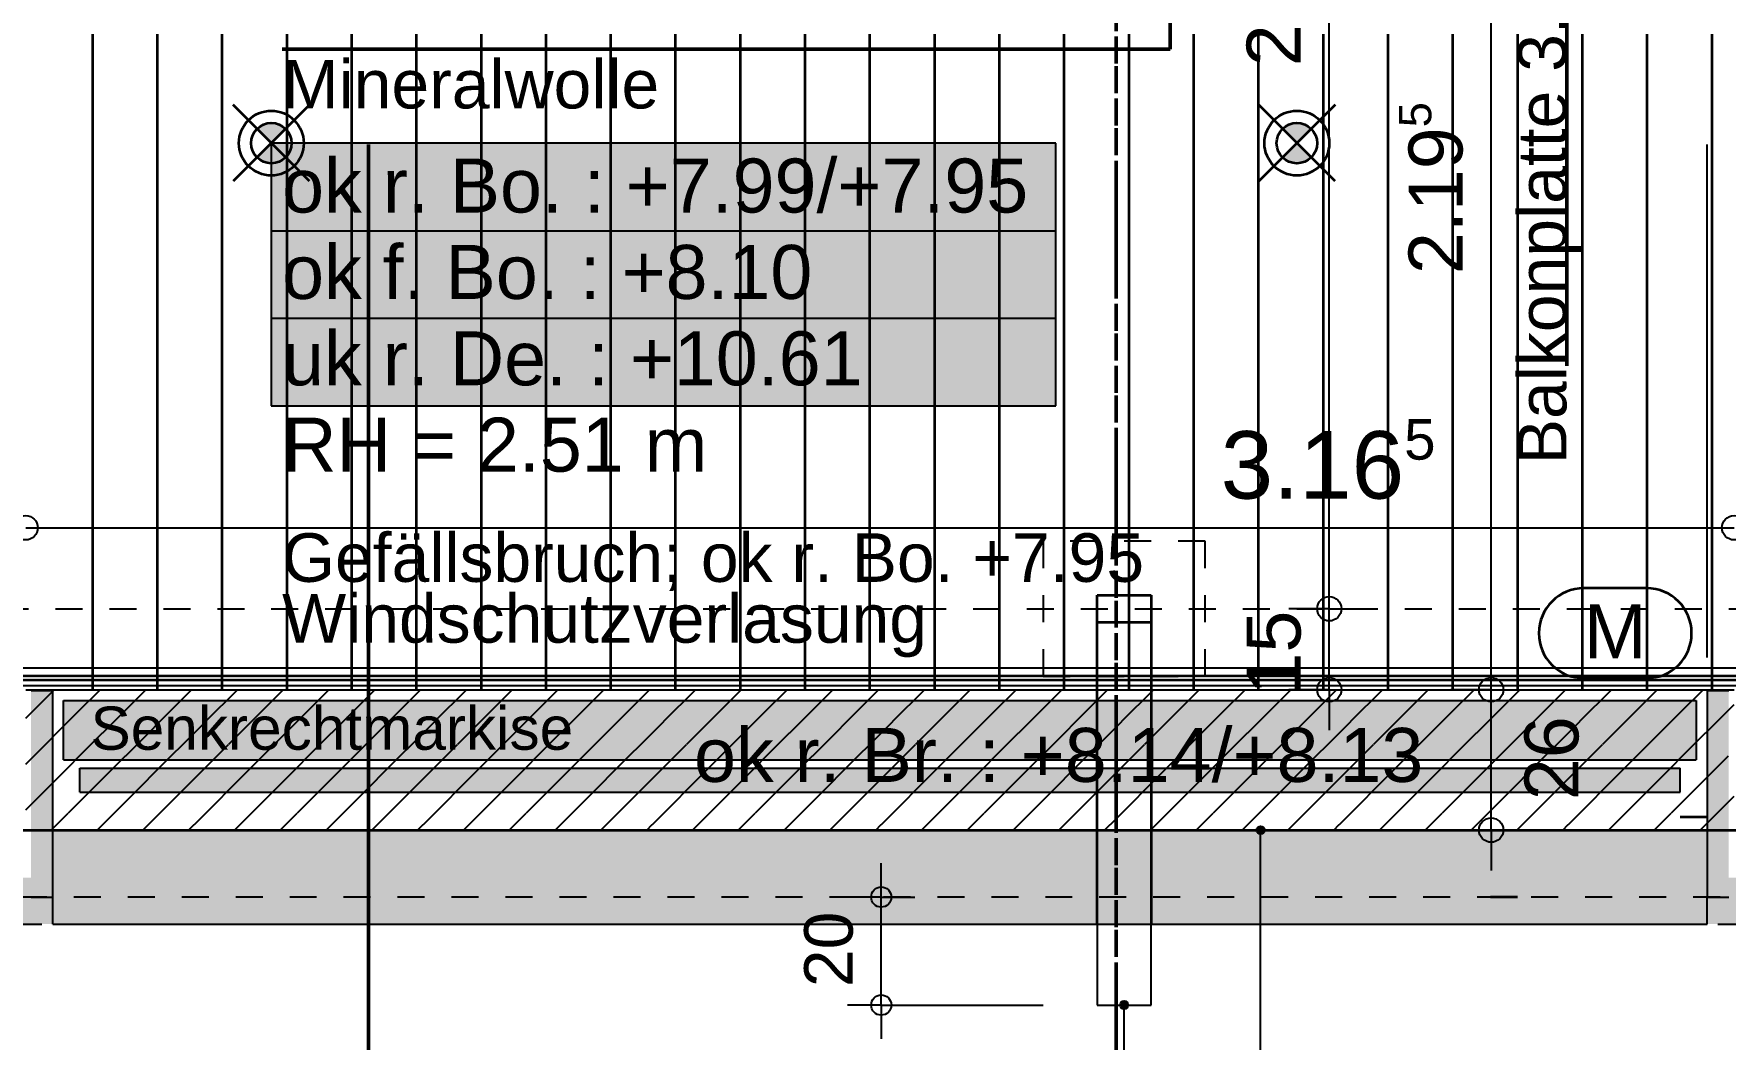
# Model space of a CAD drawing. Header units: centimetres. Extents: x 0.3 to 84.3, y 0.3 to 59.7.
# Drawn here: x 39.16 to 45.42, y 10.42 to 14.14 of the extents above; entities that cross this region are included whole.
import ezdxf

# ---------------------------------------------------------------- set-up
doc = ezdxf.new("R2010")
doc.units = ezdxf.units.CM
for name, pattern in [('AUSGEZOGEN', [0]), ('KURZGESTRICHELT', [0.25, 0.15, -0.1]), ('LINIE_17', [0.05, 0, -0.05]), ('LINIE_23', [0.79, 0.4, -0.13, 0, -0.13, 0, -0.13]), ('PHANTOM', [63.5, 31.75, -6.35, 6.35, -6.35, 6.35, -6.35]), ('PUNKT', [6.35, 0, -6.35]), ('RAND', [44.45, 12.7, -6.35, 12.7, -6.35, 0, -6.35]), ('STRICHPUNKT', [25.4, 12.7, -6.35, 0, -6.35]), ('VERDECKT', [9.525, 6.35, -3.175])]:
    doc.linetypes.add(name, pattern=pattern)
for name, color, linetype, lineweight in [('Allgemein', 7, 'AUSGEZOGEN', 35), ('Ausbau Raeume', 7, 'AUSGEZOGEN', 35), ('Bauachsen grob', 7, 'RAND', 25), ('Beton Ansicht', 7, 'AUSGEZOGEN', 25), ('Beton verdeckt vorne', 7, 'KURZGESTRICHELT', 25), ('Bodenplatte', 7, 'AUSGEZOGEN', 35), ('Decke', 7, 'AUSGEZOGEN', 35), ('Detailmasse', 7, 'AUSGEZOGEN', 25), ('Dichtung', 240, 'AUSGEZOGEN', 25), ('Entwaesserungsb._ Retentionb', 251, 'AUSGEZOGEN', 50), ('Fenster Spezialwand', 7, 'AUSGEZOGEN', 35), ('Holz Fassadenverkleidung', 7, 'AUSGEZOGEN', 35), ('Holzgelaender', 7, 'AUSGEZOGEN', 50), ('Konstruktion oben', 7, 'VERDECKT', 25), ('Rolladen', 7, 'AUSGEZOGEN', 25), ('Schnittbegrenzung', 7, 'AUSGEZOGEN', 25), ('Spengler', 7, 'AUSGEZOGEN', 35), ('Text Decke', 7, 'AUSGEZOGEN', 50), ('Text Koten', 7, 'AUSGEZOGEN', 50), ('Text Werkplan Ausfuehrung', 7, 'AUSGEZOGEN', 50), ('Vermassung Decke', 180, 'VERDECKT', 50), ('Vorhangbrett', 7, 'AUSGEZOGEN', 25), ('Werkplan- Ausfuehrungsmasse', 7, 'AUSGEZOGEN', 25)]:
    doc.layers.add(name, color=color, linetype=linetype, lineweight=lineweight)
doc.layers.add('Elektro Apparate', color=7, linetype='AUSGEZOGEN', lineweight=35, true_color=0x656565)
doc.layers.add('Elektro Text', color=7, linetype='AUSGEZOGEN', lineweight=35, true_color=0x656565)
doc.styles.add('ARIAL', font='ARIAL.TTF')

msp = doc.modelspace()

# ---------------------------------------------------------------- hatches: boundary and pattern name
at = {"layer": 'Allgemein', "linetype": 'AUSGEZOGEN', "lineweight": 25}
for points in [[(39.146, 11.7057), (39.146, 10.9417), (39.226, 10.9417), (39.226, 11.7057)], [(45.436, 10.9417), (45.436, 11.7057), (45.356, 11.7057), (45.356, 10.9417)]]:
    msp.add_hatch(color=32, dxfattribs=at).paths.add_polyline_path(points)
at = {"layer": 'Elektro Apparate', "linetype": 'AUSGEZOGEN', "lineweight": 35}
h = msp.add_hatch(color=40, dxfattribs=at)
h.paths.add_polyline_path([(39.983, 13.6817), (40.036, 13.7347), (40.089, 13.6817), (40.0828, 13.6761), (40.0527, 13.6616), (40.0193, 13.6616), (39.9892, 13.6761)], flags=16)
h.paths.add_polyline_path([(40.089, 13.7878), (40.036, 13.7347), (39.983, 13.7878), (39.9892, 13.7934), (40.0193, 13.8079), (40.0527, 13.8079), (40.0828, 13.7934)], flags=16)
h = msp.add_hatch(color=40, dxfattribs=at)
h.paths.add_polyline_path([(43.783, 13.6817), (43.836, 13.7347), (43.889, 13.6817), (43.8828, 13.6761), (43.8527, 13.6616), (43.8193, 13.6616), (43.7892, 13.6761)], flags=16)
h.paths.add_polyline_path([(43.889, 13.7878), (43.836, 13.7347), (43.783, 13.7878), (43.7892, 13.7934), (43.8193, 13.8079), (43.8527, 13.8079), (43.8828, 13.7934)], flags=16)
at = {"layer": 'Fenster Spezialwand', "linetype": 'AUSGEZOGEN', "lineweight": 25, "true_color": 0x8cffff}
msp.add_hatch(color=131, dxfattribs=at).paths.add_polyline_path([(47.616, 11.7617), (32.476, 11.7617), (32.476, 11.7457), (47.616, 11.7457)])
at = {"layer": 'Holzgelaender', "linetype": 'AUSGEZOGEN', "lineweight": 25, "true_color": 0xe3e3e3}
msp.add_hatch(color=254, dxfattribs=at).paths.add_polyline_path([(39.326, 11.4197), (39.326, 11.3297), (45.256, 11.3297), (45.256, 11.4197)])
at = {"layer": 'Rolladen', "linetype": 'AUSGEZOGEN', "lineweight": 25, "true_color": 0xf2edfc}
msp.add_hatch(color=7, dxfattribs=at).paths.add_polyline_path([(39.266, 11.6697), (39.266, 11.4497), (45.316, 11.4497), (45.316, 11.6697)])
at = {"layer": 'Spengler', "linetype": 'AUSGEZOGEN', "lineweight": 25, "true_color": 0xfafafa}
for points in [[(39.226, 11.1897), (39.226, 10.8417), (45.356, 10.8417), (45.356, 11.1897)], [(39.146, 11.0137), (38.076, 11.0137), (38.076, 10.9417), (37.996, 10.9417), (37.996, 10.8417), (39.226, 10.8417), (39.226, 10.9417), (39.146, 10.9417)], [(50.236, 11.0137), (45.436, 11.0137), (45.436, 10.9417), (45.356, 10.9417), (45.356, 10.8417), (50.316, 10.8417), (50.316, 10.9417), (50.236, 10.9417)]]:
    msp.add_hatch(color=7, dxfattribs=at).paths.add_polyline_path(points)
at = {"layer": 'Text Koten', "linetype": 'AUSGEZOGEN', "lineweight": 25, "true_color": 0xf1f1f1}
msp.add_hatch(color=7, dxfattribs=at).paths.add_polyline_path([(40.036, 13.7347), (40.036, 12.7614), (42.9427, 12.7614), (42.9427, 13.7347)])
at = {"layer": 'Text Werkplan Ausfuehrung', "linetype": 'AUSGEZOGEN', "lineweight": 25}
for color, points in [(11, [(43.6867, 11.1897), (43.7167, 11.1897), (43.7146, 11.1972)]), (11, [(43.6867, 11.1897), (43.7146, 11.1972), (43.6888, 11.1972)]), (11, [(43.6888, 11.1822), (43.7167, 11.1897), (43.6867, 11.1897)]), (11, [(43.6888, 11.1972), (43.7146, 11.1972), (43.7092, 11.2026)]), (11, [(43.6888, 11.1972), (43.7092, 11.2026), (43.6942, 11.2026)]), (11, [(43.6888, 11.1822), (43.7146, 11.1822), (43.7167, 11.1897)]), (11, [(43.6942, 11.1768), (43.7146, 11.1822), (43.6888, 11.1822)]), (11, [(43.6942, 11.2026), (43.7092, 11.2026), (43.7017, 11.2047)]), (11, [(43.6942, 11.1768), (43.7092, 11.1768), (43.7146, 11.1822)]), (11, [(43.7092, 11.1768), (43.6942, 11.1768), (43.7017, 11.1747)]), (240, [(43.181, 10.5417), (43.211, 10.5417), (43.2089, 10.5492)]), (240, [(43.181, 10.5417), (43.2089, 10.5492), (43.1831, 10.5492)]), (240, [(43.1831, 10.5342), (43.211, 10.5417), (43.181, 10.5417)]), (240, [(43.1831, 10.5492), (43.2089, 10.5492), (43.2035, 10.5546)]), (240, [(43.1831, 10.5492), (43.2035, 10.5546), (43.1885, 10.5546)]), (240, [(43.1831, 10.5342), (43.2089, 10.5342), (43.211, 10.5417)]), (240, [(43.1885, 10.5288), (43.2089, 10.5342), (43.1831, 10.5342)]), (240, [(43.1885, 10.5546), (43.2035, 10.5546), (43.196, 10.5567)]), (240, [(43.1885, 10.5288), (43.2035, 10.5288), (43.2089, 10.5342)]), (240, [(43.2035, 10.5288), (43.1885, 10.5288), (43.196, 10.5267)])]:
    msp.add_hatch(color=color, dxfattribs=at).paths.add_polyline_path(points)

# ---------------------------------------------------------------- linework, layer by layer
at = {"layer": 'Allgemein', "color": 7, "linetype": 'AUSGEZOGEN', "lineweight": 25}
for p, q in [((39.226, 11.7057), (39.146, 11.7057)), ((39.226, 11.5897), (39.226, 11.7057)), ((45.436, 11.7057), (45.356, 11.7057)), ((45.356, 11.7057), (45.356, 11.5897)), ((39.226, 10.9417), (39.226, 11.5897)), ((45.356, 11.5897), (45.356, 10.9417)), ((39.146, 10.9417), (39.226, 10.9417)), ((45.356, 10.9417), (45.436, 10.9417))]:
    msp.add_line(p, q, dxfattribs=at)
at = {"layer": 'Ausbau Raeume', "color": 254, "linetype": 'AUSGEZOGEN', "lineweight": 35}
for p, q in [((39.3742, 13.4203), (39.3742, 14.1389)), ((39.6142, 13.4203), (39.6142, 14.1389)), ((39.8542, 13.4203), (39.8542, 14.1389)), ((40.0942, 13.4203), (40.0942, 14.1389)), ((40.3342, 13.4203), (40.3342, 14.1389)), ((40.5742, 13.4203), (40.5742, 14.1389)), ((40.8142, 13.4203), (40.8142, 14.1389)), ((41.0542, 13.4203), (41.0542, 14.1389)), ((41.2942, 13.4203), (41.2942, 14.1389)), ((41.5342, 13.4203), (41.5342, 14.1389)), ((41.7742, 13.4203), (41.7742, 14.1389)), ((42.0142, 13.4203), (42.0142, 14.1389)), ((42.2542, 13.4203), (42.2542, 14.1389)), ((42.4942, 13.4203), (42.4942, 14.1389)), ((42.7342, 13.4203), (42.7342, 14.1389)), ((42.9742, 13.4203), (42.9742, 14.1389)), ((43.2142, 13.4203), (43.2142, 14.1389)), ((43.4542, 13.4203), (43.4542, 14.1389)), ((43.6942, 13.4203), (43.6942, 14.1389)), ((43.9342, 13.4203), (43.9342, 14.1389)), ((44.1742, 13.4203), (44.1742, 14.1389)), ((44.4142, 13.4203), (44.4142, 14.1389)), ((44.6542, 13.4203), (44.6542, 14.1389)), ((44.8942, 13.4203), (44.8942, 14.1389)), ((45.1342, 13.4203), (45.1342, 14.1389)), ((45.3742, 13.4203), (45.3742, 14.1389)), ((39.3742, 12.7003), (39.3742, 13.4189)), ((39.6142, 12.7003), (39.6142, 13.4189)), ((39.8542, 12.7003), (39.8542, 13.4189)), ((40.0942, 12.7003), (40.0942, 13.4189)), ((40.3342, 12.7003), (40.3342, 13.4189)), ((40.5742, 12.7003), (40.5742, 13.4189)), ((40.8142, 12.7003), (40.8142, 13.4189)), ((41.0542, 12.7003), (41.0542, 13.4189)), ((41.2942, 12.7003), (41.2942, 13.4189)), ((41.5342, 12.7003), (41.5342, 13.4189)), ((41.7742, 12.7003), (41.7742, 13.4189)), ((42.0142, 12.7003), (42.0142, 13.4189)), ((42.2542, 12.7003), (42.2542, 13.4189)), ((42.4942, 12.7003), (42.4942, 13.4189)), ((42.7342, 12.7003), (42.7342, 13.4189)), ((42.9742, 12.7003), (42.9742, 13.4189)), ((43.2142, 12.7003), (43.2142, 13.4189)), ((43.4542, 12.7003), (43.4542, 13.4189)), ((43.6942, 12.7003), (43.6942, 13.4189)), ((43.9342, 12.7003), (43.9342, 13.4189)), ((44.1742, 12.7003), (44.1742, 13.4189)), ((44.4142, 12.7003), (44.4142, 13.4189)), ((44.6542, 12.7003), (44.6542, 13.4189)), ((44.8942, 12.7003), (44.8942, 13.4189)), ((45.1342, 12.7003), (45.1342, 13.4189)), ((45.3742, 12.7003), (45.3742, 13.4189)), ((39.3742, 11.9803), (39.3742, 12.6989)), ((39.6142, 11.9803), (39.6142, 12.6989)), ((39.8542, 11.9803), (39.8542, 12.6989)), ((40.0942, 11.9803), (40.0942, 12.6989)), ((40.3342, 11.9803), (40.3342, 12.6989)), ((40.5742, 11.9803), (40.5742, 12.6989)), ((40.8142, 11.9803), (40.8142, 12.6989)), ((41.0542, 11.9803), (41.0542, 12.6989)), ((41.2942, 11.9803), (41.2942, 12.6989)), ((41.5342, 11.9803), (41.5342, 12.6989)), ((41.7742, 11.9803), (41.7742, 12.6989)), ((42.0142, 11.9803), (42.0142, 12.6989)), ((42.2542, 11.9803), (42.2542, 12.6989)), ((42.4942, 11.9803), (42.4942, 12.6989)), ((42.7342, 11.9803), (42.7342, 12.6989)), ((42.9742, 11.9803), (42.9742, 12.6989)), ((43.2142, 11.9803), (43.2142, 12.6989)), ((43.4542, 11.9803), (43.4542, 12.6989)), ((43.6942, 11.9803), (43.6942, 12.6989)), ((43.9342, 11.9803), (43.9342, 12.6989)), ((44.1742, 11.9803), (44.1742, 12.6989)), ((44.4142, 11.9803), (44.4142, 12.6989)), ((44.6542, 11.9803), (44.6542, 12.6989)), ((44.8942, 11.9803), (44.8942, 12.6989)), ((45.1342, 11.9803), (45.1342, 12.6989)), ((45.3742, 11.9803), (45.3742, 12.6989)), ((39.3742, 11.7097), (39.3742, 11.9789)), ((39.6142, 11.7097), (39.6142, 11.9789)), ((39.8542, 11.7097), (39.8542, 11.9789)), ((40.0942, 11.7097), (40.0942, 11.9789)), ((40.3342, 11.7097), (40.3342, 11.9789)), ((40.5742, 11.7097), (40.5742, 11.9789)), ((40.8142, 11.7097), (40.8142, 11.9789)), ((41.0542, 11.7097), (41.0542, 11.9789)), ((41.2942, 11.7097), (41.2942, 11.9789)), ((41.5342, 11.7097), (41.5342, 11.9789)), ((41.7742, 11.7097), (41.7742, 11.9789)), ((42.0142, 11.7097), (42.0142, 11.9789)), ((42.2542, 11.7097), (42.2542, 11.9789)), ((42.4942, 11.7097), (42.4942, 11.9789)), ((42.7342, 11.7097), (42.7342, 11.9789)), ((42.9742, 11.7097), (42.9742, 11.9789)), ((43.2142, 11.7097), (43.2142, 11.9789)), ((43.4542, 11.7097), (43.4542, 11.9789)), ((43.6942, 11.7097), (43.6942, 11.9789)), ((43.9342, 11.7097), (43.9342, 11.9789)), ((44.1742, 11.7097), (44.1742, 11.9789)), ((44.4142, 11.7097), (44.4142, 11.9789)), ((44.6542, 11.7097), (44.6542, 11.9789)), ((44.8942, 11.7097), (44.8942, 11.9789)), ((45.1342, 11.7097), (45.1342, 11.9789)), ((45.3742, 11.7097), (45.3742, 11.9789))]:
    msp.add_line(p, q, dxfattribs=at)
at = {"layer": 'Bauachsen grob', "color": 32, "linetype": 'LINIE_23', "lineweight": 50, "true_color": 0xc36e14}
for p, q in [((43.166, 1.3897), (43.166, 59.3503)), ((43.166, 2.2697), (43.166, 58.1))]:
    msp.add_line(p, q, dxfattribs=at)
at = {"layer": 'Beton Ansicht', "color": 7, "linetype": 'AUSGEZOGEN', "lineweight": 25}
msp.add_line((39.126, 11.7097), (45.456, 11.7097), dxfattribs=at)
at = {"layer": 'Beton verdeckt vorne', "color": 7, "linetype": 'VERDECKT', "lineweight": 25}
msp.add_line((39.226, 11.1897), (45.356, 11.1897), dxfattribs=at)
at = {"layer": 'Bodenplatte', "color": 92, "linetype": 'VERDECKT', "lineweight": 35, "true_color": 0x00c600}
msp.add_line((31.916, 11.1897), (63.756, 11.1897), dxfattribs=at)
at = {"layer": 'Decke', "color": 92, "linetype": 'PHANTOM', "lineweight": 35, "true_color": 0x00c600}
msp.add_line((31.916, 11.1897), (63.756, 11.1897), dxfattribs=at)
at = {"layer": 'Decke', "color": 92, "linetype": 'VERDECKT', "lineweight": 35, "true_color": 0x00c600}
msp.add_line((39.226, 11.1897), (45.356, 11.1897), dxfattribs=at)
at = {"layer": 'Detailmasse', "color": 253, "linetype": 'AUSGEZOGEN', "lineweight": 25, "true_color": 0xa0a0a0}
for p, q in [((43.956, 12.0097), (43.956, 16.0997)), ((43.956, 12.0097), (43.806, 12.0097)), ((43.956, 12.0097), (44.106, 12.0097)), ((43.956, 12.0097), (43.956, 12.0097)), ((43.956, 11.7097), (43.956, 12.0097)), ((43.956, 11.7097), (43.806, 11.7097)), ((43.956, 11.7097), (44.106, 11.7097)), ((43.956, 11.7097), (43.956, 11.7097)), ((43.956, 11.7097), (43.956, 11.5597))]:
    msp.add_line(p, q, dxfattribs=at)
at = {"layer": 'Detailmasse', "color": 240, "linetype": 'AUSGEZOGEN', "lineweight": 25}
for p, q in [((42.296, 10.9417), (42.296, 11.0667)), ((42.296, 10.9417), (42.171, 10.9417)), ((42.296, 10.9417), (42.421, 10.9417)), ((42.296, 10.9417), (42.336, 10.9417)), ((42.296, 10.5417), (42.296, 10.9417)), ((42.296, 10.5417), (42.171, 10.5417)), ((42.296, 10.5417), (42.421, 10.5417)), ((42.296, 10.5417), (42.896, 10.5417)), ((42.296, 10.5417), (42.296, 10.4167))]:
    msp.add_line(p, q, dxfattribs=at)
at = {"layer": 'Detailmasse', "color": 253, "linetype": 'AUSGEZOGEN', "lineweight": 25, "true_color": 0xa0a0a0}
for centre in [(43.956, 12.0097), (43.956, 11.7097)]:
    msp.add_circle(centre, 0.045, dxfattribs=at)
at = {"layer": 'Detailmasse', "color": 240, "linetype": 'AUSGEZOGEN', "lineweight": 25}
for centre in [(42.296, 10.9417), (42.296, 10.5417)]:
    msp.add_circle(centre, 0.0375, dxfattribs=at)
at = {"layer": 'Dichtung', "color": 21, "linetype": 'AUSGEZOGEN', "lineweight": 25, "true_color": 0xffa8a8}
for p, q in [((39.126, 11.6043), (39.2315, 11.7097)), ((39.3266, 11.6351), (39.4012, 11.7097)), ((39.4114, 11.5503), (39.5709, 11.7097)), ((39.4963, 11.4654), (39.708, 11.6771)), ((39.7084, 11.6776), (39.7406, 11.7097)), ((39.7933, 11.5927), (39.9103, 11.7097)), ((39.8781, 11.5078), (40.08, 11.7097)), ((40.1751, 11.6351), (40.2497, 11.7097)), ((40.26, 11.5503), (40.4194, 11.7097)), ((40.3448, 11.4654), (40.5565, 11.6771)), ((40.5569, 11.6776), (40.5891, 11.7097)), ((40.6418, 11.5927), (40.7588, 11.7097)), ((40.7266, 11.5078), (40.9285, 11.7097)), ((41.0236, 11.6351), (41.0982, 11.7097)), ((41.1085, 11.5503), (41.2679, 11.7097)), ((41.1933, 11.4654), (41.405, 11.6771)), ((41.4055, 11.6776), (41.4377, 11.7097)), ((41.4903, 11.5927), (41.6074, 11.7097)), ((41.5752, 11.5078), (41.7771, 11.7097)), ((41.8722, 11.6351), (41.9468, 11.7097)), ((41.957, 11.5503), (42.1165, 11.7097)), ((42.0419, 11.4654), (42.2536, 11.6771)), ((42.254, 11.6776), (42.2862, 11.7097)), ((42.3389, 11.5927), (42.4559, 11.7097)), ((42.4237, 11.5078), (42.6256, 11.7097)), ((42.7207, 11.6351), (42.7953, 11.7097)), ((42.8055, 11.5503), (42.965, 11.7097)), ((42.8904, 11.4654), (43.1021, 11.6771)), ((43.1025, 11.6776), (43.1347, 11.7097)), ((43.1874, 11.5927), (43.3044, 11.7097)), ((43.2722, 11.5078), (43.4741, 11.7097)), ((43.5692, 11.6351), (43.6438, 11.7097)), ((43.6541, 11.5503), (43.8135, 11.7097)), ((43.7389, 11.4654), (43.9506, 11.6771)), ((43.9511, 11.6776), (43.9832, 11.7097)), ((44.0359, 11.5927), (44.1529, 11.7097)), ((44.1208, 11.5078), (44.3227, 11.7097)), ((44.4177, 11.6351), (44.4924, 11.7097)), ((44.5026, 11.5503), (44.6621, 11.7097)), ((44.5874, 11.4654), (44.7992, 11.6771)), ((44.7996, 11.6776), (44.8318, 11.7097)), ((44.8844, 11.5927), (45.0015, 11.7097)), ((44.9693, 11.5078), (45.1712, 11.7097)), ((45.2663, 11.6351), (45.3409, 11.7097)), ((39.126, 11.4345), (39.3262, 11.6347)), ((39.963, 11.423), (40.1747, 11.6347)), ((40.8115, 11.423), (41.0232, 11.6347)), ((41.66, 11.423), (41.8717, 11.6347)), ((42.5086, 11.423), (42.7203, 11.6347)), ((43.3571, 11.423), (43.5688, 11.6347)), ((44.2056, 11.423), (44.4173, 11.6347)), ((45.0541, 11.423), (45.2658, 11.6347)), ((45.3511, 11.5503), (45.456, 11.6551)), ((39.1993, 11.3381), (39.411, 11.5498)), ((39.5811, 11.3806), (39.7928, 11.5923)), ((40.0478, 11.3381), (40.2595, 11.5498)), ((40.4297, 11.3806), (40.6414, 11.5923)), ((40.8964, 11.3381), (41.1081, 11.5498)), ((41.2782, 11.3806), (41.4899, 11.5923)), ((41.7449, 11.3381), (41.9566, 11.5498)), ((42.1267, 11.3806), (42.3384, 11.5923)), ((42.5934, 11.3381), (42.8051, 11.5498)), ((42.9752, 11.3806), (43.187, 11.5923)), ((43.4419, 11.3381), (43.6536, 11.5498)), ((43.8238, 11.3806), (44.0355, 11.5923)), ((44.2905, 11.3381), (44.5022, 11.5498)), ((44.6723, 11.3806), (44.884, 11.5923)), ((45.139, 11.3381), (45.3507, 11.5498)), ((39.666, 11.2957), (39.8777, 11.5074)), ((40.5145, 11.2957), (40.7262, 11.5074)), ((41.363, 11.2957), (41.5748, 11.5074)), ((42.2116, 11.2957), (42.4233, 11.5074)), ((43.0601, 11.2957), (43.2718, 11.5074)), ((43.9086, 11.2957), (44.1203, 11.5074)), ((44.7572, 11.2957), (44.9689, 11.5074)), ((39.2841, 11.2533), (39.4959, 11.465)), ((39.7508, 11.2109), (39.9625, 11.4226)), ((40.1327, 11.2533), (40.3444, 11.465)), ((40.5994, 11.2109), (40.8111, 11.4226)), ((40.9812, 11.2533), (41.1929, 11.465)), ((41.4479, 11.2109), (41.6596, 11.4226)), ((41.8297, 11.2533), (42.0414, 11.465)), ((42.2964, 11.2109), (42.5081, 11.4226)), ((42.6783, 11.2533), (42.89, 11.465)), ((43.145, 11.2109), (43.3567, 11.4226)), ((43.5268, 11.2533), (43.7385, 11.465)), ((43.9935, 11.2109), (44.2052, 11.4226)), ((44.3753, 11.2533), (44.587, 11.465)), ((44.842, 11.2109), (45.0537, 11.4226)), ((45.2238, 11.2533), (45.4356, 11.465)), ((39.3903, 11.1897), (39.5807, 11.3801)), ((40.2388, 11.1897), (40.4292, 11.3801)), ((41.0874, 11.1897), (41.2778, 11.3801)), ((41.9359, 11.1897), (42.1263, 11.3801)), ((42.7844, 11.1897), (42.9748, 11.3801)), ((43.6329, 11.1897), (43.8234, 11.3801)), ((44.4815, 11.1897), (44.6719, 11.3801)), ((39.126, 11.2648), (39.1989, 11.3377)), ((39.56, 11.1897), (39.6656, 11.2953)), ((39.8994, 11.1897), (40.0474, 11.3377)), ((40.4085, 11.1897), (40.5141, 11.2953)), ((40.7479, 11.1897), (40.8959, 11.3377)), ((41.2571, 11.1897), (41.3626, 11.2953)), ((41.5965, 11.1897), (41.7445, 11.3377)), ((42.1056, 11.1897), (42.2111, 11.2953)), ((42.445, 11.1897), (42.593, 11.3377)), ((42.9541, 11.1897), (43.0597, 11.2953)), ((43.2935, 11.1897), (43.4415, 11.3377)), ((43.8027, 11.1897), (43.9082, 11.2953)), ((44.1421, 11.1897), (44.29, 11.3377)), ((44.6512, 11.1897), (44.7567, 11.2953)), ((44.9906, 11.1897), (45.1386, 11.3377)), ((45.33, 11.1897), (45.456, 11.3157)), ((39.2206, 11.1897), (39.2837, 11.2529)), ((40.0691, 11.1897), (40.1323, 11.2529)), ((40.9177, 11.1897), (40.9808, 11.2529)), ((41.7662, 11.1897), (41.8293, 11.2529)), ((42.6147, 11.1897), (42.6778, 11.2529)), ((43.4632, 11.1897), (43.5264, 11.2529)), ((44.3118, 11.1897), (44.3749, 11.2529)), ((45.1603, 11.1897), (45.2234, 11.2529)), ((39.7297, 11.1897), (39.7504, 11.2104)), ((40.5782, 11.1897), (40.5989, 11.2104)), ((41.4268, 11.1897), (41.4475, 11.2104)), ((42.2753, 11.1897), (42.296, 11.2104)), ((43.1238, 11.1897), (43.1445, 11.2104)), ((43.9724, 11.1897), (43.9931, 11.2104)), ((44.8209, 11.1897), (44.8416, 11.2104))]:
    msp.add_line(p, q, dxfattribs=at)
at = {"layer": 'Elektro Apparate', "color": 40, "linetype": 'AUSGEZOGEN', "lineweight": 35}
for p, q in [((40.1774, 13.8762), (39.8946, 13.5933)), ((40.1774, 13.5933), (39.8946, 13.8762)), ((43.9774, 13.8762), (43.6946, 13.5933)), ((43.9774, 13.5933), (43.6946, 13.8762))]:
    msp.add_line(p, q, dxfattribs=at)
for centre, radius in [((40.036, 13.7347), 0.12), ((43.836, 13.7347), 0.12), ((40.036, 13.7347), 0.075), ((43.836, 13.7347), 0.075)]:
    msp.add_circle(centre, radius, dxfattribs=at)
at = {"layer": 'Elektro Text', "color": 40, "linetype": 'AUSGEZOGEN', "lineweight": 35}
for p, q in [((45.1321, 12.0857), (44.8993, 12.0857)), ((45.1321, 11.7524), (44.8993, 11.7524))]:
    msp.add_line(p, q, dxfattribs=at)
for centre, start, end in [((44.8993, 11.9191), 90, 270), ((45.1321, 11.9191), 270, 90)]:
    msp.add_arc(centre, 0.1667, start, end, dxfattribs=at)
at = {"layer": 'Entwaesserungsb._ Retentionb', "color": 7, "linetype": 'LINIE_17', "lineweight": 25}
msp.add_line((32.436, 12.0097), (63.236, 12.0097), dxfattribs=at)
at = {"layer": 'Fenster Spezialwand', "color": 7, "linetype": 'AUSGEZOGEN', "lineweight": 25}
for p, q in [((45.356, 11.8297), (45.356, 13.7297)), ((47.616, 11.7897), (32.52, 11.7897)), ((32.456, 11.7257), (47.616, 11.7257)), ((32.476, 11.7457), (47.616, 11.7457)), ((47.616, 11.7457), (32.476, 11.7457)), ((32.492, 11.7617), (47.616, 11.7617)), ((47.616, 11.7617), (32.492, 11.7617))]:
    msp.add_line(p, q, dxfattribs=at)
at = {"layer": 'Holz Fassadenverkleidung', "color": 7, "linetype": 'LINIE_17', "lineweight": 25}
msp.add_line((64.004, 10.9417), (31.668, 10.9417), dxfattribs=at)
at = {"layer": 'Holzgelaender', "color": 7, "linetype": 'AUSGEZOGEN', "lineweight": 25}
for p, q in [((39.326, 11.3297), (39.326, 11.4197)), ((39.326, 11.4197), (45.256, 11.4197)), ((45.256, 11.3297), (45.256, 11.4197)), ((39.326, 11.3297), (45.256, 11.3297))]:
    msp.add_line(p, q, dxfattribs=at)
at = {"layer": 'Konstruktion oben', "color": 7, "linetype": 'PUNKT', "lineweight": 35}
for p, q in [((45.356, 11.2377), (39.226, 11.2377)), ((64.004, 10.9417), (31.668, 10.9417))]:
    msp.add_line(p, q, dxfattribs=at)
at = {"layer": 'Rolladen', "color": 202, "linetype": 'PHANTOM', "lineweight": 25}
for p, q in [((39.266, 11.4497), (39.266, 11.6697)), ((39.266, 11.6697), (45.316, 11.6697)), ((45.316, 11.6697), (45.316, 11.4497)), ((39.266, 11.4497), (45.316, 11.4497))]:
    msp.add_line(p, q, dxfattribs=at)
at = {"layer": 'Schnittbegrenzung', "color": 14, "linetype": 'STRICHPUNKT', "lineweight": 50, "true_color": 0xb20000}
msp.add_line((44.836, 25.6097), (44.836, 1.0297), dxfattribs=at)
at = {"layer": 'Schnittbegrenzung', "color": 27, "linetype": 'STRICHPUNKT', "lineweight": 50, "true_color": 0x825028}
msp.add_line((40.396, 1.0297), (40.396, 18.6197), dxfattribs=at)
at = {"layer": 'Spengler', "color": 240, "linetype": 'LINIE_17', "lineweight": 25}
for p, q in [((43.496, 12.2597), (42.896, 12.2597)), ((42.896, 12.2597), (42.896, 11.7597)), ((43.496, 11.7597), (43.496, 12.2597)), ((42.896, 11.7597), (43.496, 11.7597))]:
    msp.add_line(p, q, dxfattribs=at)
at = {"layer": 'Spengler', "color": 240, "linetype": 'VERDECKT', "lineweight": 35}
for p, q in [((43.096, 12.0597), (43.296, 12.0597)), ((43.096, 10.8417), (43.096, 12.0597)), ((43.296, 12.0597), (43.296, 10.8417)), ((43.096, 11.9597), (43.296, 11.9597))]:
    msp.add_line(p, q, dxfattribs=at)
at = {"layer": 'Spengler', "color": 7, "linetype": 'AUSGEZOGEN', "lineweight": 25}
for p, q in [((39.226, 11.1897), (45.356, 11.1897)), ((39.226, 10.8417), (39.226, 10.9417)), ((45.356, 10.8417), (45.356, 10.9417)), ((38.036, 10.8417), (39.186, 10.8417)), ((39.226, 10.8417), (45.356, 10.8417)), ((45.396, 10.8417), (50.276, 10.8417))]:
    msp.add_line(p, q, dxfattribs=at)
at = {"layer": 'Spengler', "color": 240, "linetype": 'AUSGEZOGEN', "lineweight": 25}
for p, q in [((43.096, 10.8417), (43.096, 10.5417)), ((43.296, 10.5417), (43.296, 10.8417)), ((43.096, 10.5417), (43.296, 10.5417))]:
    msp.add_line(p, q, dxfattribs=at)
at = {"layer": 'Text Decke', "color": 92, "linetype": 'AUSGEZOGEN', "lineweight": 50, "true_color": 0x00c600}
for p, q in [((43.3663, 14.0827), (43.3663, 16.1797)), ((40.076, 14.0827), (43.3663, 14.0827))]:
    msp.add_line(p, q, dxfattribs=at)
at = {"layer": 'Text Koten', "color": 7, "linetype": 'AUSGEZOGEN', "lineweight": 25}
for p, q in [((40.036, 13.7347), (40.036, 12.7614)), ((42.9427, 13.7347), (40.036, 13.7347)), ((42.9427, 12.7614), (42.9427, 13.7347)), ((40.036, 13.4103), (42.9427, 13.4103)), ((40.036, 13.0858), (42.9427, 13.0858)), ((40.036, 12.7614), (42.9427, 12.7614))]:
    msp.add_line(p, q, dxfattribs=at)
at = {"layer": 'Text Werkplan Ausfuehrung', "color": 11, "linetype": 'AUSGEZOGEN', "lineweight": 25, "true_color": 0xff8c8c}
for p, q in [((43.6867, 11.1897), (43.6867, 11.1897)), ((43.7017, 11.2047), (43.7017, 11.2047)), ((43.7017, 9.3811), (43.7017, 11.1897)), ((43.7017, 11.1747), (43.7017, 11.1747)), ((43.7167, 11.1897), (43.7167, 11.1897))]:
    msp.add_line(p, q, dxfattribs=at)
at = {"layer": 'Text Werkplan Ausfuehrung', "color": 240, "linetype": 'AUSGEZOGEN', "lineweight": 25}
for p, q in [((43.181, 10.5417), (43.181, 10.5417)), ((43.196, 10.5567), (43.196, 10.5567)), ((43.196, 10.0891), (43.196, 10.5417)), ((43.211, 10.5417), (43.211, 10.5417)), ((43.196, 10.5267), (43.196, 10.5267))]:
    msp.add_line(p, q, dxfattribs=at)
at = {"layer": 'Text Werkplan Ausfuehrung', "color": 11, "linetype": 'AUSGEZOGEN', "lineweight": 25, "true_color": 0xff8c8c}
msp.add_circle((43.7017, 11.1897), 0.015, dxfattribs=at)
at = {"layer": 'Text Werkplan Ausfuehrung', "color": 240, "linetype": 'AUSGEZOGEN', "lineweight": 25}
msp.add_circle((43.196, 10.5417), 0.015, dxfattribs=at)
at = {"layer": 'Vermassung Decke', "color": 92, "linetype": 'AUSGEZOGEN', "lineweight": 25, "true_color": 0x00c600}
for p, q in [((44.556, 11.7097), (44.406, 11.7097)), ((44.556, 11.7097), (44.706, 11.7097)), ((44.556, 11.7097), (44.556, 11.7097)), ((44.556, 11.1897), (44.556, 11.7097)), ((44.556, 11.1897), (44.406, 11.1897)), ((44.556, 11.1897), (44.706, 11.1897)), ((44.556, 11.1897), (44.556, 11.1897)), ((44.556, 11.1897), (44.556, 11.0397))]:
    msp.add_line(p, q, dxfattribs=at)
msp.add_lwpolyline([(44.556, 11.7097), (44.556, 12.7583), (44.556, 12.7583), (44.556, 15.1561), (44.556, 15.1561), (44.556, 16.0997)], dxfattribs=at)
for centre in [(44.556, 11.7097), (44.556, 11.1897)]:
    msp.add_circle(centre, 0.045, dxfattribs=at)
at = {"layer": 'Werkplan- Ausfuehrungsmasse', "color": 7, "linetype": 'AUSGEZOGEN', "lineweight": 25}
msp.add_line((39.126, 12.3097), (45.456, 12.3097), dxfattribs=at)
for centre in [(39.126, 12.3097), (45.456, 12.3097)]:
    msp.add_circle(centre, 0.045, dxfattribs=at)

# ---------------------------------------------------------------- texts
at = {"layer": 'Detailmasse', "color": 253, "linetype": 'AUSGEZOGEN', "lineweight": 35, "true_color": 0xa0a0a0, "char_height": 0.2, "width": 0.1, "attachment_point": 7, "rotation": 90, "style": 'ARIAL'}
for s, insert in [('2.04', (43.8526, 14.0196)), ('15', (43.8526, 11.692))]:
    msp.add_mtext(s, dxfattribs=dict(at, insert=insert))
at = {"layer": 'Detailmasse', "color": 240, "linetype": 'AUSGEZOGEN', "lineweight": 35, "insert": (42.1929, 10.6079), "char_height": 0.18, "width": 0.09, "attachment_point": 7, "rotation": 90, "style": 'ARIAL'}
msp.add_mtext('20', dxfattribs=at)
at = {"layer": 'Elektro Text', "color": 40, "linetype": 'AUSGEZOGEN', "lineweight": 35, "insert": (44.8993, 11.8257), "char_height": 0.2, "width": 0.1, "attachment_point": 7, "style": 'ARIAL'}
msp.add_mtext('M', dxfattribs=at)
at = {"layer": 'Entwaesserungsb._ Retentionb', "color": 7, "linetype": 'AUSGEZOGEN', "lineweight": 35, "insert": (40.0764, 12.0759), "char_height": 0.18, "width": 0.09, "attachment_point": 7, "style": 'ARIAL'}
msp.add_mtext('Gefällsbruch;\\~ok\\~r.\\~Bo.\\~+7.95', dxfattribs=at)
at = {"layer": 'Text Decke', "color": 92, "linetype": 'AUSGEZOGEN', "lineweight": 35, "true_color": 0x00c600, "insert": (40.076, 13.8607), "char_height": 0.18, "width": 0.09, "attachment_point": 7, "style": 'ARIAL'}
msp.add_mtext('Mineralwolle', dxfattribs=at)
at = {"layer": 'Text Koten', "color": 7, "linetype": 'AUSGEZOGEN', "lineweight": 35, "char_height": 0.2, "width": 0.1, "attachment_point": 7, "style": 'ARIAL'}
for s, insert in [('ok\\~r.\\~Bo.\\~:\\~+7.99/+7.95', (40.076, 13.4747)), ('ok\\~f.\\~Bo.\\~:\\~+8.10', (40.076, 13.1547)), ('uk\\~r.\\~De.\\~:\\~+10.61', (40.076, 12.8347)), ('RH\\~=\\~2.51\\~m', (40.076, 12.5147)), ('ok\\~r.\\~Br.\\~:\\~+8.14/+8.13', (41.6023, 11.3654))]:
    msp.add_mtext(s, dxfattribs=dict(at, insert=insert))
at = {"layer": 'Text Werkplan Ausfuehrung', "color": 7, "linetype": 'AUSGEZOGEN', "lineweight": 35, "insert": (40.076, 11.8297), "char_height": 0.18, "width": 0.09, "attachment_point": 7, "style": 'ARIAL'}
msp.add_mtext('Windschutzverlasung', dxfattribs=at)
at = {"layer": 'Vermassung Decke', "color": 92, "linetype": 'AUSGEZOGEN', "lineweight": 35, "true_color": 0x00c600, "attachment_point": 7, "rotation": 90, "style": 'ARIAL'}
for s, insert, char_height, width in [('Balkonplatte\\~3.OG', (44.8892, 12.5452), 0.18, 0.09), ('5', (44.3359, 13.7934), 0.12, 0.06), ('2.19', (44.4526, 13.2496), 0.2, 0.1), ('26', (44.8821, 11.3008), 0.2, 0.1)]:
    msp.add_mtext(s, dxfattribs=dict(at, insert=insert, char_height=char_height, width=width))
at = {"layer": 'Vorhangbrett', "color": 191, "linetype": 'AUSGEZOGEN', "lineweight": 35, "true_color": 0xbe96ea, "insert": (39.366, 11.4851), "char_height": 0.16, "width": 0.08, "attachment_point": 7, "style": 'ARIAL'}
msp.add_mtext('Senkrechtmarkise', dxfattribs=at)
at = {"layer": 'Werkplan- Ausfuehrungsmasse', "color": 7, "linetype": 'AUSGEZOGEN', "lineweight": 50, "attachment_point": 7, "style": 'ARIAL'}
for s, insert, char_height, width in [('3.16', (43.5537, 12.4142), 0.25, 0.125), ('5', (44.2334, 12.56), 0.15, 0.075)]:
    msp.add_mtext(s, dxfattribs=dict(at, insert=insert, char_height=char_height, width=width))

doc.saveas('drawing.dxf')
